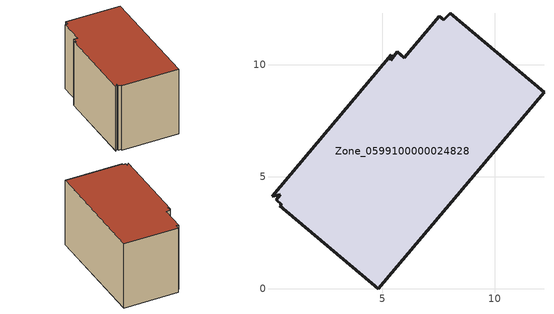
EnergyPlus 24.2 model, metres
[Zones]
Zone_0599100000024828
 floor ground (C_G): 12.21,8.77 4.81,0 0.41,3.71 0.51,3.76 0.26,3.98 0.44,4.21 0.07,4.14 5.39,10.45 5.37,10.21 5.67,10.58 5.98,10.32 7.54,12.17 7.74,12.02 8.02,12.3 z0.22
 wall outside (C_F): 4.81,0 12.21,8.77 8.02,12.3 7.74,12.02 7.54,12.17 5.98,10.32 5.67,10.58 5.37,10.21 5.39,10.45 0.07,4.14 0.44,4.21 0.26,3.98 0.51,3.76 0.41,3.71 4.81,0 z0.22:7.16
 roof outside (C_R): 0.41,3.71 4.81,0 12.21,8.77 8.02,12.3 7.74,12.02 7.54,12.17 5.98,10.32 5.67,10.58 5.37,10.21 5.39,10.45 0.07,4.14 0.44,4.21 0.26,3.98 0.51,3.76 z7.16
[BUILDING]
Pand.0599100000024828: North Axis=0; Terrain=City; Loads Convergence Tolerance Value=0.04; Temperature Convergence Tolerance Value=0.4; Solar Distribution=FullExterior; Maximum Number of Warmup Days=25; Minimum Number of Warmup Days=1
[Site:Location]
Rotterdam.The.Hague.AP_ZH_NLD Design_Conditions: Latitude=51.96; Longitude=4.45; Time Zone=1; Elevation=-4.5
[SITE:GROUNDTEMPERATURE:BUILDINGSURFACE]
18, 18, 18, 18, 18, 18, 18, 18, 18, 18, 18, 18
[MATERIAL] Thermal Absorptance=0.9; Solar Absorptance=0.7; Visible Absorptance=0.7
Name | Roughness | Thickness | Conductivity | Density | Specific Heat
G.TC.1946-1964 | MediumSmooth | 0.15 | 1 | 540 | 1210
F.TC.1946-1964 | Rough | 0.3 | 0.857143 | 1920 | 840
R.TC.1946-1964 | MediumRough | 0.2 | 0.235294 | 1500 | 1000
[CONSTRUCTION]
C_G: G.TC.1946-1964
C_F: F.TC.1946-1964
C_R: R.TC.1946-1964
[ZONE]
Zone_0599100000024828: Type=1; Multiplier=1; Ceiling Height=Autocalculate; Volume=Autocalculate; Floor Area=autocalculate; Part of Total Floor Area=Yes
[ZONEINFILTRATION:DESIGNFLOWRATE]
Infil_Zone_0599100000024828: Zone or ZoneList or Space or SpaceList=Zone_0599100000024828; Schedule=AlwaysOn; Design Flow Rate Calculation Method=Flow/Area; Flow Rate per Floor Area=0.003; Constant Term Coefficient=1; Temperature Term Coefficient=0; Velocity Term Coefficient=0; Velocity Squared Term Coefficient=0
[HVACTEMPLATE:ZONE:IDEALLOADSAIRSYSTEM]
Zone_0599100000024828: Maximum Heating Supply Air Temperature=50; Minimum Cooling Supply Air Temperature=13; Maximum Heating Supply Air Humidity Ratio=0.0156; Minimum Cooling Supply Air Humidity Ratio=0.0077; Heating Limit=NoLimit; Cooling Limit=NoLimit; Dehumidification Control Type=ConstantSensibleHeatRatio; Cooling Sensible Heat Ratio=0.7; Dehumidification Setpoint=60; Humidification Control Type=None; Humidification Setpoint=30; Outdoor Air Method=None; Outdoor Air Flow Rate per Person=0.00944; Outdoor Air Flow Rate per Zone Floor Area=0; Outdoor Air Flow Rate per Zone=0; Demand Controlled Ventilation Type=None; Outdoor Air Economizer Type=NoEconomizer; Heat Recovery Type=None; Sensible Heat Recovery Effectiveness=0.7; Latent Heat Recovery Effectiveness=0.65
[ZONECONTROL:THERMOSTAT]
ThermostatControl_Zone_0599100000024828: Zone or ZoneList=Zone_0599100000024828; Control Type Schedule=DualSetpointControlType; Control 1=Thermostat_Zone_0599100000024828; Temperature Difference Between Cutout And Setpoint=0
[THERMOSTATSETPOINT:DUALSETPOINT]
Thermostat_Zone_0599100000024828: Heating Setpoint Temperature Schedule=HeatingSetpoint_Zone_0599100000024828; Cooling Setpoint Temperature Schedule=CoolingSetpoint_Zone_0599100000024828
[SCHEDULE:COMPACT]
HeatingSetpoint_Zone_0599100000024828: Through: 12/31, For: AllDays, Until: 24:00, 21
CoolingSetpoint_Zone_0599100000024828: Through: 12/31, For: AllDays, Until: 24:00, 24
DualSetpointControlType: Through: 12/31, For: AllDays, Until: 24:00, 4
AlwaysOn: Through: 12/31, For: AllDays, Until: 24:00, 1
